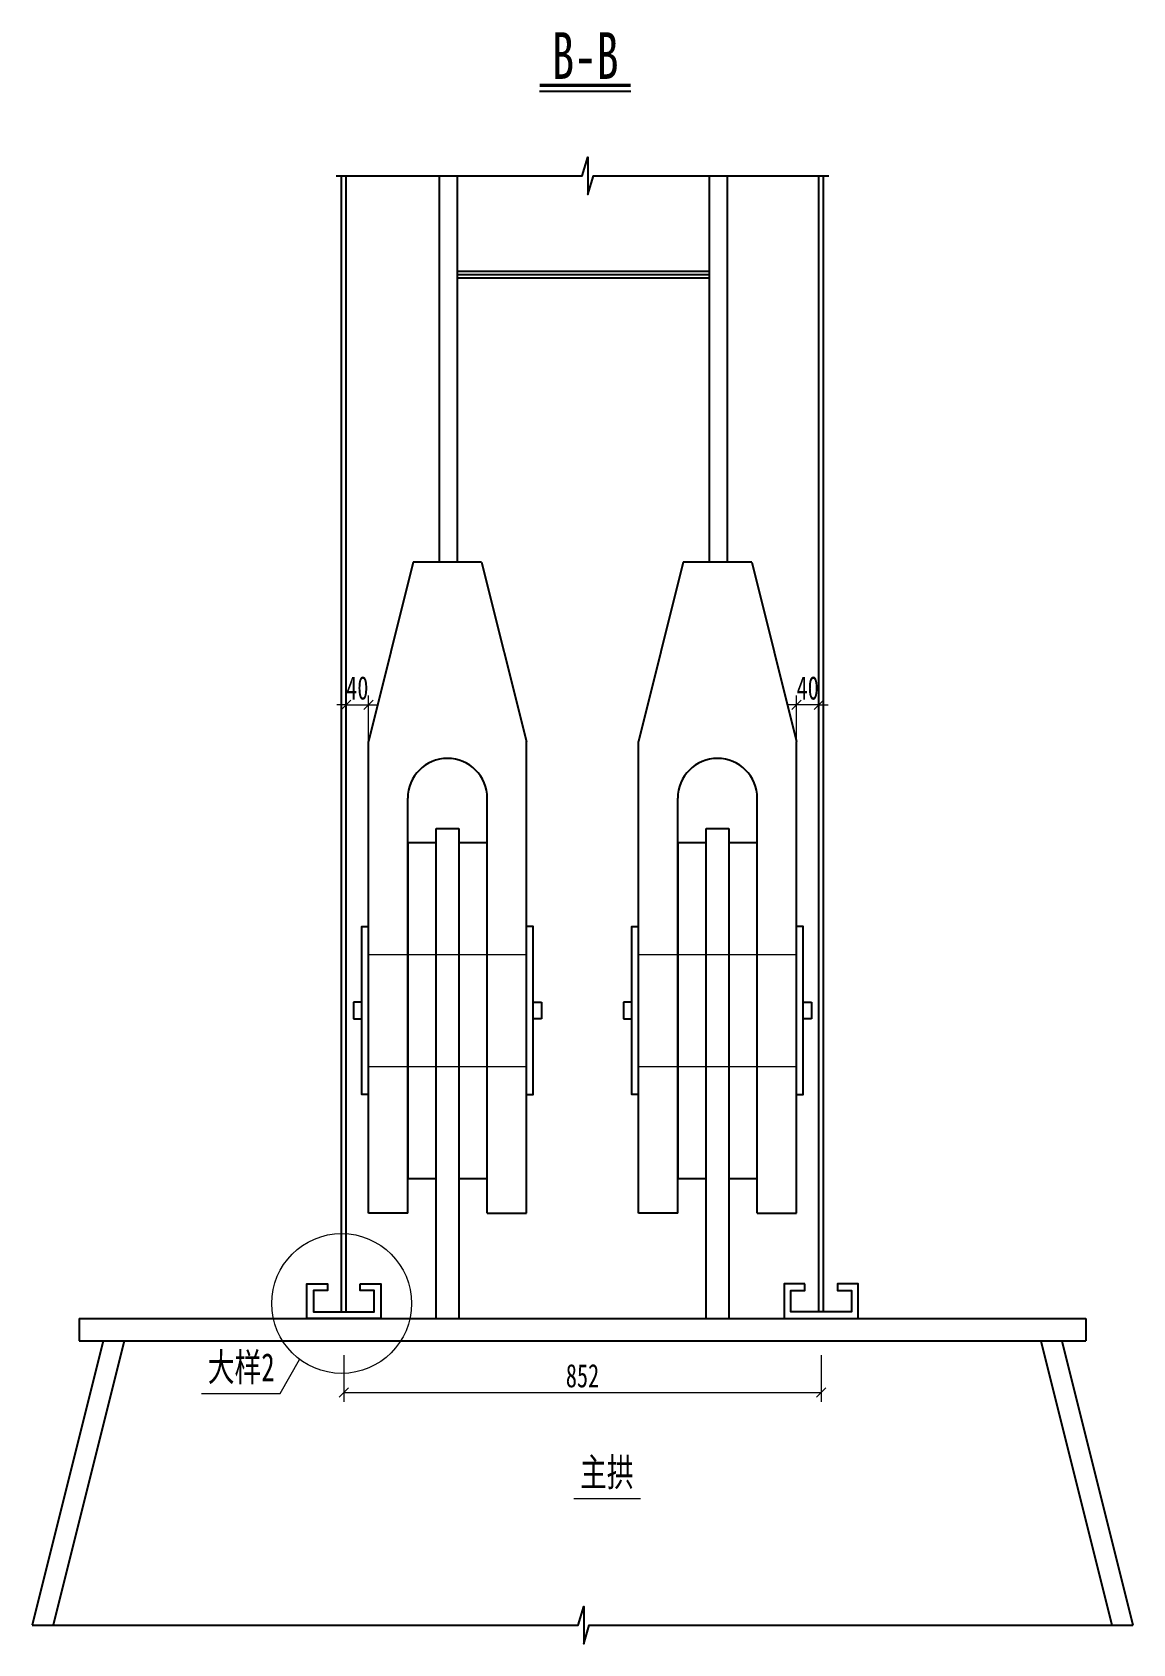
# Model space of a CAD drawing. Header units: millimetres. Extents: x 540604 to 792292, y 37533 to 153832.
# Drawn here: x 614570 to 616535, y 37763 to 40640 of the extents above; entities that cross this region are included whole.
import ezdxf
from ezdxf.enums import TextEntityAlignment as Align

# ---------------------------------------------------------------- set-up
doc = ezdxf.new("R2010")
doc.units = ezdxf.units.MM
doc.linetypes.add('DASHED', pattern=[0.75, 0.5, -0.25])
doc.layers.get('Defpoints').update_dxf_attribs({"color": 8})
for name, color, linetype, lineweight in [('文字', 7, 'Continuous', 15), ('标注线及字体', 2, 'Continuous', 15), ('细实线', 4, 'Continuous', 15), ('虚线', 7, 'DASHED', 13), ('钢板粗线', 1, 'Continuous', 25)]:
    doc.layers.add(name, color=color, linetype=linetype, lineweight=lineweight)
doc.styles.add('111', font='', dxfattribs={"width": 0.7})
doc.styles.add('BM_Dim', font='', dxfattribs={"width": 0.85})
doc.styles.get('111').set_extended_font_data('仿宋_GB2312')
doc.styles.get('BM_Dim').set_extended_font_data('仿宋_GB2312')
doc.dimstyles.new('200', dxfattribs={"dimscale": 0, "dimtxt": 2.5, "dimasz": 1, "dimexe": 1, "dimexo": 1, "dimgap": 0.6, "dimtad": 1, "dimdec": 0, "dimdsep": 46, "dimtxsty": '111', "dimblk": 'OBLIQUE', "dimcen": 0, "dimclrd": 4, "dimclre": 4, "dimclrt": 4, "dimadec": 1, "dimazin": 2, "dimtfac": 1, "dimtdec": 0, "dimtix": 1, "dimtmove": 2, "dimatfit": 3, "dimfxl": 4, "dimfxlon": 1, "dimtolj": 1, "dimlwd": -1, "dimlwe": -1, "dimarcsym": 0})

# ---------------------------------------------------------------- blocks, each defined once
blk = doc.blocks.new('_Oblique')
at = {"color": 0, "linetype": 'ByBlock', "lineweight": -2}
blk.add_line((-0.5, -0.5), (0.5, 0.5), dxfattribs=at)
blk = doc.blocks.new('*D21')
at = {"layer": 'Defpoints', "color": 0, "transparency": 16777216}
for p in [(615170.3, 39439.8), (615130.3, 39338.9), (615170.3, 39341.8)]:
    blk.add_point(p, dxfattribs=at)
at = {"layer": '细实线', "color": 4, "transparency": 16777216}
for p, q in [((615130.3, 39373.1), (615130.3, 39456.5)), ((615170.3, 39373.1), (615170.3, 39456.5)), ((615130.3, 39439.8), (615113.6, 39439.8)), ((615130.3, 39439.8), (615170.3, 39439.8)), ((615170.3, 39439.8), (615187, 39439.8))]:
    blk.add_line(p, q, dxfattribs=at)
at = {"layer": '细实线', "color": 4, "transparency": 16777216, "xscale": 16.66666666666666, "yscale": 16.66666666666666, "zscale": 16.66666666666666}
blk.add_blockref('_Oblique', (615130.3, 39439.8), dxfattribs=at)
at = {"layer": '细实线', "color": 4, "transparency": 16777216, "xscale": 16.66666666666666, "yscale": 16.66666666666666, "zscale": 16.66666666666666, "rotation": 180}
blk.add_blockref('_Oblique', (615170.3, 39439.8), dxfattribs=at)
at = {"layer": '细实线', "color": 4, "transparency": 16777216, "insert": (615150.3, 39469.6), "char_height": 41.67, "attachment_point": 5, "style": '111'}
blk.add_mtext('\\A1;40', dxfattribs=at)
blk = doc.blocks.new('*D22')
at = {"layer": 'Defpoints', "color": 0, "transparency": 16777216}
for p in [(615934.3, 39439.8), (615934.3, 39341.8), (615974.3, 39338.9)]:
    blk.add_point(p, dxfattribs=at)
at = {"layer": '细实线', "color": 4, "transparency": 16777216}
for p, q in [((615934.3, 39373.1), (615934.3, 39456.5)), ((615974.3, 39373.1), (615974.3, 39456.5)), ((615934.3, 39439.8), (615917.6, 39439.8)), ((615974.3, 39439.8), (615934.3, 39439.8)), ((615974.3, 39439.8), (615991, 39439.8))]:
    blk.add_line(p, q, dxfattribs=at)
at = {"layer": '细实线', "color": 4, "transparency": 16777216, "xscale": 16.66666666666666, "yscale": 16.66666666666666, "zscale": 16.66666666666666}
blk.add_blockref('_Oblique', (615934.3, 39439.8), dxfattribs=at)
at = {"layer": '细实线', "color": 4, "transparency": 16777216, "xscale": 16.66666666666666, "yscale": 16.66666666666666, "zscale": 16.66666666666666, "rotation": 180}
blk.add_blockref('_Oblique', (615974.3, 39439.8), dxfattribs=at)
at = {"layer": '细实线', "color": 4, "transparency": 16777216, "insert": (615954.3, 39469.6), "char_height": 41.67, "attachment_point": 5, "style": '111'}
blk.add_mtext('\\A1;40', dxfattribs=at)
blk = doc.blocks.new('*D41')
at = {"layer": 'Defpoints', "color": 0, "transparency": 16777216}
for p in [(615126.3, 38344), (615978.3, 38344), (615978.3, 38211.8)]:
    blk.add_point(p, dxfattribs=at)
at = {"layer": '细实线', "color": 4, "transparency": 16777216}
for p, q in [((615126.3, 38278.5), (615126.3, 38195.2)), ((615978.3, 38278.5), (615978.3, 38195.2)), ((615126.3, 38211.8), (615978.3, 38211.8))]:
    blk.add_line(p, q, dxfattribs=at)
at = {"layer": '细实线', "color": 4, "transparency": 16777216, "xscale": 16.66666666666666, "yscale": 16.66666666666666, "zscale": 16.66666666666666, "rotation": 180}
blk.add_blockref('_Oblique', (615126.3, 38211.8), dxfattribs=at)
at = {"layer": '细实线', "color": 4, "transparency": 16777216, "xscale": 16.66666666666666, "yscale": 16.66666666666666, "zscale": 16.66666666666666}
blk.add_blockref('_Oblique', (615978.3, 38211.8), dxfattribs=at)
at = {"layer": '细实线', "color": 4, "transparency": 16777216, "insert": (615552.3, 38241.7), "char_height": 41.67, "attachment_point": 5, "style": '111'}
blk.add_mtext('\\A1;852', dxfattribs=at)

msp = doc.modelspace()

# ---------------------------------------------------------------- linework, layer by layer
at = {"color": 4}
msp.add_line((615475.6, 40535.4), (615638.4, 40535.4), dxfattribs=at)
at = {"color": 6, "const_width": 6}
msp.add_lwpolyline([(615475.6, 40545.4), (615638.4, 40545.4)], dxfattribs=at)
at = {"color": 4}
msp.add_lwpolyline([(615112.3, 40384), (615551.7, 40384), (615561.7, 40417.4), (615561.7, 40350.7), (615571.7, 40384), (615585.1, 40384), (615992.3, 40384)], dxfattribs=at)
at = {"layer": 'Defpoints'}
msp.add_line((615779.3, 40207), (615329.3, 40207), dxfattribs=at)
at = {"layer": '细实线'}
for p, q in [((615012.6, 38210), (615047.4, 38271.1)), ((614872, 38210), (615012.6, 38210)), ((615536.7, 38022.5), (615656.1, 38022.5))]:
    msp.add_line(p, q, dxfattribs=at)
msp.add_circle((615122.3, 38370.9), 124.8, dxfattribs=at)
at = {"layer": '虚线', "ltscale": 2}
for p, q in [((615171.3, 38994), (615451.3, 38994)), ((615653.3, 38994), (615933.3, 38994)), ((615171.3, 38794), (615451.3, 38794)), ((615653.3, 38794), (615933.3, 38794))]:
    msp.add_line(p, q, dxfattribs=at)
at = {"layer": '钢板粗线'}
for p, q in [((615122.3, 38356), (615122.3, 40384)), ((615130.3, 38356), (615130.3, 40384)), ((615974.3, 38356), (615974.3, 40384)), ((615982.3, 38356), (615982.3, 40384))]:
    msp.add_line(p, q, dxfattribs=at)
at = {"layer": '钢板粗线', "color": 8}
for p, q in [((615297.3, 39694), (615297.3, 40384)), ((615329.3, 39694), (615329.3, 40384)), ((615779.3, 39694), (615779.3, 40384)), ((615811.3, 39694), (615811.3, 40384)), ((615779.3, 40213), (615329.3, 40213)), ((615779.3, 40201), (615329.3, 40201)), ((615250.3, 39694), (615170.3, 39374)), ((615372.3, 39694), (615250.3, 39694)), ((615372.3, 39694), (615452.3, 39374)), ((615732.3, 39694), (615652.3, 39374)), ((615854.3, 39694), (615732.3, 39694)), ((615854.3, 39694), (615934.3, 39374)), ((615170.3, 38532), (615170.3, 39374)), ((615452.3, 38532), (615452.3, 39374)), ((615652.3, 38532), (615652.3, 39374)), ((615934.3, 38532), (615934.3, 39374)), ((615240.3, 38532), (615240.3, 39273)), ((615382.3, 38532), (615382.3, 39273)), ((615722.3, 38532), (615722.3, 39273)), ((615864.3, 38532), (615864.3, 39273)), ((615291.3, 38344), (615291.3, 39219)), ((615291.3, 39219), (615331.3, 39219)), ((615331.3, 39219), (615331.3, 38344)), ((615773.3, 38344), (615773.3, 39219)), ((615773.3, 39219), (615813.3, 39219)), ((615813.3, 39219), (615813.3, 38344)), ((615241.3, 39194), (615291.3, 39194)), ((615241.3, 38594), (615241.3, 39194)), ((615331.3, 39194), (615381.3, 39194)), ((615381.3, 39194), (615381.3, 38594)), ((615723.3, 39194), (615773.3, 39194)), ((615723.3, 38594), (615723.3, 39194)), ((615813.3, 39194), (615863.3, 39194)), ((615863.3, 39194), (615863.3, 38594)), ((615158.3, 38909), (615143.3, 38909)), ((615143.3, 38909), (615143.3, 38879)), ((615464.3, 38909), (615479.3, 38909)), ((615479.3, 38909), (615479.3, 38879)), ((615640.3, 38909), (615625.3, 38909)), ((615625.3, 38909), (615625.3, 38879)), ((615946.3, 38909), (615961.3, 38909)), ((615961.3, 38909), (615961.3, 38879)), ((615143.3, 38879), (615158.3, 38879)), ((615479.3, 38879), (615464.3, 38879)), ((615625.3, 38879), (615640.3, 38879)), ((615961.3, 38879), (615946.3, 38879)), ((615241.3, 38594), (615291.3, 38594)), ((615331.3, 38594), (615381.3, 38594)), ((615723.3, 38594), (615773.3, 38594)), ((615813.3, 38594), (615863.3, 38594)), ((615240.3, 38532), (615170.3, 38532)), ((615382.3, 38532), (615452.3, 38532)), ((615722.3, 38532), (615652.3, 38532)), ((615864.3, 38532), (615934.3, 38532))]:
    msp.add_line(p, q, dxfattribs=at)
at = {"layer": '钢板粗线', "color": 8, "ltscale": 0.15}
for p, q in [((614653.9, 38344), (616450.7, 38344)), ((614653.9, 38344), (614653.9, 38304)), ((616450.7, 38344), (616450.7, 38304)), ((614696.8, 38304), (614570, 37796.8)), ((614733.9, 38304), (614607.1, 37796.8)), ((614653.9, 38304), (616450.7, 38304)), ((616370.7, 38304), (616497.5, 37796.8)), ((616407.8, 38304), (616534.6, 37796.8))]:
    msp.add_line(p, q, dxfattribs=at)
at = {"layer": '钢板粗线', "color": 8}
for points in [[(615170.3, 38744), (615158.3, 38744), (615158.3, 39044), (615170.3, 39044)], [(615452.3, 38744), (615464.3, 38744), (615464.3, 39044), (615452.3, 39044)], [(615652.3, 38744), (615640.3, 38744), (615640.3, 39044), (615652.3, 39044)], [(615934.3, 38744), (615946.3, 38744), (615946.3, 39044), (615934.3, 39044)]]:
    msp.add_lwpolyline(points, dxfattribs=at)
at = {"layer": '钢板粗线'}
for points in [[(615155.3, 38406), (615192.3, 38406), (615192.3, 38344), (615060.3, 38344), (615060.3, 38406), (615097.3, 38406), (615097.3, 38394), (615072.3, 38394), (615072.3, 38356), (615180.3, 38356), (615180.3, 38394), (615155.3, 38394)], [(615949.3, 38406), (615912.3, 38406), (615912.3, 38344), (616044.3, 38344), (616044.3, 38406), (616007.3, 38406), (616007.3, 38394), (616032.3, 38394), (616032.3, 38356), (615924.3, 38356), (615924.3, 38394), (615949.3, 38394)]]:
    msp.add_lwpolyline(points, close=True, dxfattribs=at)
at = {"layer": '钢板粗线', "color": 8, "ltscale": 0.15}
msp.add_lwpolyline([(614570, 37796.8), (615544.5, 37796.8), (615554.5, 37830.1), (615554.5, 37763.4), (615564.5, 37796.8), (615577.8, 37796.8), (616534.6, 37796.8)], dxfattribs=at)
at = {"layer": '钢板粗线', "color": 8}
for centre in [(615311.3, 39273), (615793.3, 39273)]:
    msp.add_arc(centre, 71, 0, 180, dxfattribs=at)

# ---------------------------------------------------------------- texts
at = {"layer": '文字', "style": 'BM_Dim', "width": 0.7}
for s, p in [('大样2', (614943.1, 38217.2)), ('主拱', (615595.7, 38029.7))]:
    msp.add_text(s, height=50, dxfattribs=at).set_placement(p, align=Align.BOTTOM_CENTER)
at = {"layer": '标注线及字体', "color": 0, "style": '111', "width": 0.7}
msp.add_text('B-B', height=83.33, dxfattribs=at).set_placement((615557.3, 40598.7), align=Align.MIDDLE)

# ---------------------------------------------------------------- dimensions: what is measured, and where the dimension line sits
at = {"layer": '细实线'}
for base, p1, p2, picture, middle in [((615170.3, 39439.8), (615130.3, 39338.9), (615170.3, 39341.8), '*D21', (615150.3, 39469.6)), ((615978.3, 38211.8), (615126.3, 38344), (615978.3, 38344), '*D41', (615552.3, 38241.7))]:
    dim = msp.add_linear_dim(base=base, p1=p1, p2=p2, dimstyle='200', override={"dimscale": 16.666667, "dimblk": 'Oblique'}, dxfattribs=at)
    dim.commit()
    dim.dimension.update_dxf_attribs({"geometry": picture, "text_midpoint": middle})
dim = msp.add_linear_dim(base=(615934.3, 39439.8), p1=(615974.3, 39338.9), p2=(615934.3, 39341.8), angle=180, dimstyle='200', override={"dimscale": 16.666667, "dimblk": 'Oblique'}, dxfattribs=at)
dim.commit()
dim.dimension.update_dxf_attribs({"geometry": '*D22', "text_midpoint": (615954.3, 39469.6)})

doc.saveas('drawing.dxf')
